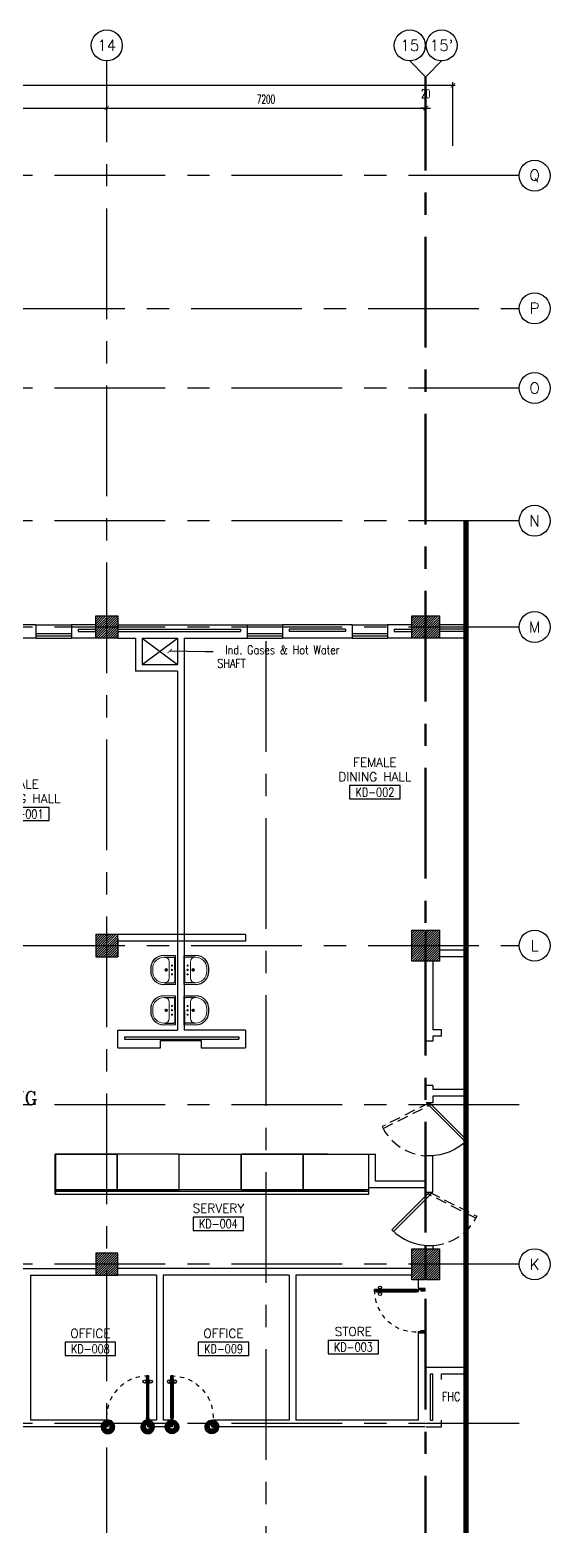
# Model space of a CAD drawing. Extents: x -10 to 91, y -4 to 87.
# Drawn here: x 79.05 to 90.81, y 52.99 to 86.8 of the extents above; entities that cross this region are included whole.
import ezdxf
from ezdxf.enums import TextEntityAlignment as Align

# ---------------------------------------------------------------- set-up
doc = ezdxf.new("R2010")
doc.units = 0
doc.header["$MEASUREMENT"] = 0
doc.header["$PDMODE"] = 3
doc.header["$PDSIZE"] = 0.1
for name, pattern in [('CENTER2', [1.125, 0.75, -0.125, 0.125, -0.125]), ('CENTERX2', [4, 2.5, -0.5, 0.5, -0.5]), ('DASHED', [0.75, 0.5, -0.25]), ('HIDDEN', [0.375, 0.25, -0.125])]:
    doc.linetypes.add(name, pattern=pattern)
doc.layers.get('0').update_dxf_attribs({"linetype": 'CONTINUOUS'})
doc.layers.get('DEFPOINTS').update_dxf_attribs({"linetype": 'CONTINUOUS'})
for name, color, linetype in [('A-JEERI', 11, 'CONTINUOUS'), ('AX', 11, 'CONTINUOUS'), ('AX-CR', 11, 'CONTINUOUS'), ('AX-DIM', 11, 'CONTINUOUS'), ('AX-TXT', 4, 'CONTINUOUS'), ('AXES', 11, 'CENTERX2'), ('COL', 11, 'CONTINUOUS'), ('DOOR', 11, 'CONTINUOUS'), ('ELEV', 11, 'CONTINUOUS'), ('FHC', 11, 'CONTINUOUS'), ('FIX', 11, 'CONTINUOUS'), ('HAT', 11, 'CONTINUOUS'), ('INSUL', 11, 'CONTINUOUS'), ('RM-BOX', 11, 'CONTINUOUS'), ('RM-NAME', 11, 'CONTINUOUS'), ('RM-NO', 11, 'CONTINUOUS'), ('SHAFT', 11, 'CONTINUOUS'), ('SLOPE', 11, 'CONTINUOUS'), ('WALL', 11, 'CONTINUOUS'), ('WIN', 11, 'CONTINUOUS')]:
    doc.layers.add(name, color=color, linetype=linetype)
doc.styles.add('ROMANC', font='romanc', dxfattribs={"height": 0.1})
doc.styles.add('ROMANS', font='ROMANS.shx', dxfattribs={"width": 0.6})
doc.dimstyles.new('STANDARD in', dxfattribs={"dimtxt": 0.2, "dimasz": 0.1, "dimexe": 0.07, "dimexo": 0.05, "dimgap": 0.1, "dimtad": 1, "dimdec": 0, "dimlfac": 1000, "dimzin": 0, "dimdsep": 46, "dimtxsty": 'ROMANS', "dimblk": 'ARCHTICK', "dimcen": 0.05, "dimdle": 0.05, "dimclrd": 7, "dimclre": 7, "dimclrt": 2, "dimadec": 0, "dimazin": 0, "dimtfac": 1, "dimtdec": 0, "dimtmove": 2, "dimatfit": 3, "dimldrblk": 'ARCHTICK', "dimfxl": 0, "dimtolj": 1, "dimtzin": 0, "dimarcsym": 0})

# ---------------------------------------------------------------- blocks, each defined once
blk = doc.blocks.new('RM1')
at = {"layer": 'RM-BOX'}
blk.add_lwpolyline([(570, -200), (-570, -200), (-570, -500), (570, -500)], close=True, dxfattribs=at)
at = {"layer": 'RM-NAME', "style": 'ROMANS'}
for tag, p in [('ROOMNAME1', (0, 324)), ('ROOMNAME2', (0, 0))]:
    blk.add_attdef(tag, text='', height=200, dxfattribs=at).set_placement(p, align=Align.MIDDLE)
at = {"layer": 'RM-NO', "style": 'ROMANS', "width": 0.8}
blk.add_attdef('ROOMNO', text='', height=200, dxfattribs=at).set_placement((0, -350), align=Align.MIDDLE)
blk = doc.blocks.new('*X60')
at = {"color": 0}
for p, q in [((203889, 55131), (204359, 55601)), ((203889, 55184), (204306, 55601)), ((203889, 55237), (204253, 55601)), ((203889, 55290), (204199, 55601)), ((203889, 55343), (204146, 55601)), ((203889, 55396), (204093, 55601)), ((203889, 55449), (204040, 55601)), ((203889, 55502), (203987, 55601)), ((203889, 55555), (203934, 55601)), ((203912, 55101), (204389, 55578)), ((203965, 55101), (204389, 55525)), ((204018, 55101), (204389, 55472)), ((204071, 55101), (204389, 55419)), ((204124, 55101), (204389, 55366)), ((204177, 55101), (204389, 55313)), ((204230, 55101), (204389, 55260)), ((204283, 55101), (204389, 55207)), ((204336, 55101), (204389, 55154))]:
    blk.add_line(p, q, dxfattribs=at)
blk = doc.blocks.new('*X61')
at = {"color": 0}
for p, q in [((203889, 62343), (204346, 62801)), ((203889, 62396), (204293, 62801)), ((203889, 62450), (204240, 62801)), ((203889, 62503), (204187, 62801)), ((203889, 62556), (204134, 62801)), ((203889, 62609), (204081, 62801)), ((203889, 62662), (204028, 62801)), ((203889, 62715), (203975, 62801)), ((203889, 62768), (203922, 62801)), ((203899, 62301), (204389, 62790)), ((203952, 62301), (204389, 62737)), ((204005, 62301), (204389, 62684)), ((204058, 62301), (204389, 62631)), ((204111, 62301), (204389, 62578)), ((204164, 62301), (204389, 62525)), ((204217, 62301), (204389, 62472)), ((204270, 62301), (204389, 62419)), ((204323, 62301), (204389, 62366)), ((204376, 62301), (204389, 62313))]:
    blk.add_line(p, q, dxfattribs=at)
blk = doc.blocks.new('_ARCHTICK')
at = {"color": 0, "linetype": 'ByBlock', "const_width": 0.15}
blk.add_lwpolyline([(-0.5, -0.5), (0.5, 0.5)], dxfattribs=at)
blk = doc.blocks.new('*D165')
at = {"layer": 'AX-DIM', "color": 7, "linetype": 'ByBlock', "lineweight": -2}
for p, q in [((73.534, 85.034), (80.834, 85.034)), ((73.584, 84.684), (73.584, 85.104)), ((80.784, 84.684), (80.784, 85.104))]:
    blk.add_line(p, q, dxfattribs=at)
at = {"layer": 'DEFPOINTS', "color": 0, "linetype": 'ByBlock'}
for p in [(80.784, 85.034), (73.584, 84.634), (80.784, 84.634)]:
    blk.add_point(p, dxfattribs=at)
at = {"layer": 'AX-DIM', "color": 7, "linetype": 'ByBlock', "lineweight": -2, "xscale": 0.1, "yscale": 0.1, "zscale": 0.1, "rotation": 180}
blk.add_blockref('_ARCHTICK', (73.584, 85.034), dxfattribs=at)
at = {"layer": 'AX-DIM', "color": 7, "linetype": 'ByBlock', "lineweight": -2, "xscale": 0.1, "yscale": 0.1, "zscale": 0.1}
blk.add_blockref('_ARCHTICK', (80.784, 85.034), dxfattribs=at)
at = {"layer": 'AX-DIM', "color": 2, "linetype": 'ByBlock', "insert": (77.184, 85.234), "char_height": 0.2, "attachment_point": 5, "style": 'ROMANS'}
blk.add_mtext('\\A1;7200', dxfattribs=at)
blk = doc.blocks.new('*X62')
at = {"color": 0}
for p, q in [((203887, 69501), (204387, 70001)), ((203889, 69556), (204334, 70001)), ((203889, 69609), (204281, 70001)), ((203889, 69662), (204228, 70001)), ((203889, 69715), (204175, 70001)), ((203889, 69768), (204121, 70001)), ((203889, 69821), (204068, 70001)), ((203889, 69874), (204015, 70001)), ((203889, 69927), (203962, 70001)), ((203889, 69980), (203909, 70001)), ((203940, 69501), (204389, 69950)), ((203993, 69501), (204389, 69897)), ((204046, 69501), (204389, 69844)), ((204099, 69501), (204389, 69791)), ((204152, 69501), (204389, 69738)), ((204205, 69501), (204389, 69685)), ((204258, 69501), (204389, 69632)), ((204311, 69501), (204389, 69579)), ((204364, 69501), (204389, 69526))]:
    blk.add_line(p, q, dxfattribs=at)
blk = doc.blocks.new('AXU')
at = {"layer": 'AX-CR'}
blk.add_circle((0, 350), 350, dxfattribs=at)
at = {"layer": 'AX-TXT', "style": 'ROMANS'}
blk.add_attdef('AX', text='', height=250, dxfattribs=at).set_placement((0, 350), align=Align.MIDDLE)
blk = doc.blocks.new('*D164')
at = {"layer": 'AX-DIM', "color": 7, "linetype": 'ByBlock', "lineweight": -2}
for p, q in [((80.734, 85.034), (88.034, 85.034)), ((80.784, 84.684), (80.784, 85.104)), ((87.984, 84.684), (87.984, 85.104))]:
    blk.add_line(p, q, dxfattribs=at)
at = {"layer": 'DEFPOINTS', "color": 0, "linetype": 'ByBlock'}
for p in [(87.984, 85.034), (80.784, 84.634), (87.984, 84.634)]:
    blk.add_point(p, dxfattribs=at)
at = {"layer": 'AX-DIM', "color": 7, "linetype": 'ByBlock', "lineweight": -2, "xscale": 0.1, "yscale": 0.1, "zscale": 0.1, "rotation": 180}
blk.add_blockref('_ARCHTICK', (80.784, 85.034), dxfattribs=at)
at = {"layer": 'AX-DIM', "color": 7, "linetype": 'ByBlock', "lineweight": -2, "xscale": 0.1, "yscale": 0.1, "zscale": 0.1}
blk.add_blockref('_ARCHTICK', (87.984, 85.034), dxfattribs=at)
at = {"layer": 'AX-DIM', "color": 2, "linetype": 'ByBlock', "insert": (84.384, 85.234), "char_height": 0.2, "attachment_point": 5, "style": 'ROMANS'}
blk.add_mtext('\\A1;7200', dxfattribs=at)
blk = doc.blocks.new('*D163')
at = {"layer": 'AX-DIM', "color": 7, "linetype": 'ByBlock', "lineweight": -2}
for p, q in [((87.984, 85.034), (87.884, 85.034)), ((87.984, 84.684), (87.984, 85.104)), ((87.984, 85.034), (88.004, 85.034)), ((88.004, 84.684), (88.004, 85.104)), ((88.004, 85.034), (88.104, 85.034))]:
    blk.add_line(p, q, dxfattribs=at)
at = {"layer": 'DEFPOINTS', "color": 0, "linetype": 'ByBlock'}
for p in [(88.004, 85.034), (87.984, 84.634), (88.004, 84.634)]:
    blk.add_point(p, dxfattribs=at)
at = {"layer": 'AX-DIM', "color": 7, "linetype": 'ByBlock', "lineweight": -2, "xscale": 0.1, "yscale": 0.1, "zscale": 0.1}
blk.add_blockref('_ARCHTICK', (87.984, 85.034), dxfattribs=at)
at = {"layer": 'AX-DIM', "color": 7, "linetype": 'ByBlock', "lineweight": -2, "xscale": 0.1, "yscale": 0.1, "zscale": 0.1, "rotation": 180}
blk.add_blockref('_ARCHTICK', (88.004, 85.034), dxfattribs=at)
at = {"layer": 'AX-DIM', "color": 2, "linetype": 'ByBlock', "insert": (87.994, 85.354), "char_height": 0.2, "attachment_point": 5, "style": 'ROMANS'}
blk.add_mtext('\\A1;20', dxfattribs=at)
blk = doc.blocks.new('*D134')
at = {"layer": 'AX-DIM', "color": 7, "lineweight": -2}
for p, q in [((13.244, 85.548), (88.66, 85.548)), ((13.294, 73.42), (13.294, 85.618)), ((88.61, 84.178), (88.61, 85.618))]:
    blk.add_line(p, q, dxfattribs=at)
at = {"layer": 'DEFPOINTS', "color": 0}
for p in [(88.61, 85.548), (88.61, 84.128), (13.294, 73.37)]:
    blk.add_point(p, dxfattribs=at)
at = {"layer": 'AX-DIM', "color": 7, "lineweight": -2, "xscale": 0.1, "yscale": 0.1, "zscale": 0.1, "rotation": 180}
blk.add_blockref('_ARCHTICK', (13.294, 85.548), dxfattribs=at)
at = {"layer": 'AX-DIM', "color": 7, "lineweight": -2, "xscale": 0.1, "yscale": 0.1, "zscale": 0.1}
blk.add_blockref('_ARCHTICK', (88.61, 85.548), dxfattribs=at)
at = {"layer": 'AX-DIM', "color": 2, "insert": (50.952, 85.748), "char_height": 0.2, "attachment_point": 5, "style": 'ROMANS'}
blk.add_mtext('\\A1;75316', dxfattribs=at)
blk = doc.blocks.new('LAV-003')
at = {"layer": 'FIX', "linetype": 'ByBlock'}
blk.add_line((-328, -25), (328, -25), dxfattribs=at)
at = {"layer": 'FIX', "linetype": 'Continuous', "lineweight": 20}
for p, q in [((-328, -285), (-328, -25)), ((-288, -285), (-288, -265)), ((0, -165), (-187, -165)), ((0, -165), (187, -165)), ((287, -285), (287, -265)), ((328, -285), (328, -25)), ((0, -535), (-38, -535)), ((0, -575), (-38, -575)), ((0, -535), (38, -535)), ((0, -575), (38, -575))]:
    blk.add_line(p, q, dxfattribs=at)
at = {"layer": 'FIX', "linetype": 'ByBlock', "ltscale": 0.3}
for p, q in [((-288, -265), (-288, -60)), ((0, -35), (-262, -35)), ((0, -35), (262, -35)), ((287, -265), (287, -60))]:
    blk.add_line(p, q, dxfattribs=at)
at = {"layer": 'FIX', "linetype": 'DASHED', "lineweight": 20, "ltscale": 0.04}
for p, q in [((-36, -230), (37, -230)), ((0, -194), (0, -266))]:
    blk.add_line(p, q, dxfattribs=at)
at = {"layer": 'FIX', "lineweight": 20}
for p, q in [((-16, -101), (15, -101)), ((0, -85), (0, -116))]:
    blk.add_line(p, q, dxfattribs=at)
at = {"layer": 'FIX', "linetype": 'Continuous', "lineweight": 20}
blk.add_lwpolyline([(295, -25), (0, -25), (-328, -25), (-334, -285, 0.414214), (-38, -582), (0, -582), (38, -582, 0.414214), (334, -285), (328, -25), (0, -25)], format="xyb", dxfattribs=at)
at = {"layer": 'FIX', "linetype": 'HIDDEN', "lineweight": 20, "ltscale": 0.05}
for centre in [(-100, -101), (100, -101)]:
    blk.add_circle(centre, 12.4, dxfattribs=at)
at = {"layer": 'FIX', "lineweight": 20}
for centre, radius in [((0, -230), 29.5), ((0, -230), 22.5), ((0, -101), 15.5)]:
    blk.add_circle(centre, radius, dxfattribs=at)
at = {"layer": 'FIX', "linetype": 'Continuous', "lineweight": 20}
for centre, radius, start, end in [((-38, -285), 290, 180, 270), ((-38, -285), 250, 180, 270), ((-187, -265), 100, 90, 180), ((38, -285), 290, 270, 0), ((38, -285), 250, 270, 0), ((187, -265), 100, 0, 90)]:
    blk.add_arc(centre, radius, start, end, dxfattribs=at)
at = {"layer": 'FIX', "linetype": 'ByBlock', "ltscale": 0.3}
for centre, start, end in [((-262, -60), 90, 180), ((262, -60), 0, 90)]:
    blk.add_arc(centre, 25, start, end, dxfattribs=at)
blk = doc.blocks.new('A$C24ED45A6')
at = {"layer": 'DOOR', "color": 0, "linetype": 'ByBlock'}
for p, q in [((909, 1055), (909, 990)), ((918, 1055), (909, 1055)), ((918, 978), (918, 1068)), ((925, 1068), (918, 1068)), ((918, 1055), (918, 990)), ((925, 1100), (925, 1150)), ((925, 1150), (975, 1150)), ((975, 1150), (925, 1150)), ((942, 1100), (925, 1100)), ((942, 1100), (942, 1120)), ((958, 1120), (942, 1120)), ((958, 1100), (958, 1120)), ((975, 1100), (958, 1100)), ((975, 1100), (975, 1150)), ((975, 1068), (982, 1068)), ((982, 978), (982, 1068)), ((982, 1055), (982, 990)), ((982, 1055), (991, 1055)), ((991, 1055), (991, 990)), ((918, 990), (909, 990)), ((925, 978), (918, 978)), ((975, 978), (982, 978)), ((982, 990), (991, 990)), ((0, 0), (0, 150)), ((0, 150), (25, 150)), ((50, 0), (0, 0)), ((25, 150), (25, 100)), ((25, 100), (50, 100)), ((50, 100), (50, 0)), ((925, 150), (925, 200)), ((925, 200), (942, 200)), ((925, 150), (975, 150)), ((942, 200), (942, 180)), ((942, 180), (958, 180)), ((975, 100), (950, 100)), ((950, 100), (950, 0)), ((958, 180), (958, 200)), ((958, 200), (975, 200)), ((975, 200), (975, 150)), ((1000, 150), (975, 150)), ((975, 150), (975, 100)), ((1000, 150), (1000, 0)), ((950, 0), (1000, 0))]:
    blk.add_line(p, q, dxfattribs=at)
at = {"layer": 'DOOR', "linetype": 'ByBlock'}
for p, q in [((925, 1100), (925, 200)), ((942, 200), (942, 1100)), ((958, 200), (958, 1100)), ((975, 200), (975, 1100))]:
    blk.add_line(p, q, dxfattribs=at)
at = {"layer": 'DOOR', "color": 9, "linetype": 'ByBlock'}
for p, q in [((50, 0), (0, 114)), ((50, 0), (0, 40)), ((50, 0), (37, 100)), ((950, 0), (1000, 114)), ((950, 0), (963, 100)), ((950, 0), (1000, 40))]:
    blk.add_line(p, q, dxfattribs=at)
at = {"layer": 'DOOR', "color": 0, "linetype": 'ByBlock'}
for centre in [(876, 1023), (1024, 1023)]:
    blk.add_circle(centre, 32.4, dxfattribs=at)
at = {"layer": 'DOOR', "linetype": 'HIDDEN', "ltscale": 0.5}
blk.add_arc((950, 222), 928, 88.456, 184.4816, dxfattribs=at)
at = {"layer": 'DOOR', "color": 9, "linetype": 'ByBlock'}
for centre, radius, start, end in [((50, 0), 154, 103.7142, 108.8947), ((50, 0), 134, 100.72, 111.8402), ((50, 0), 114, 102.6226, 115.9162), ((50, 0), 94.4, 90, 121.9818), ((50, 0), 74.4, 90, 132.2236), ((50, 0), 54.4, 90, 156.7926), ((50, 0), 34.4, 90, 180), ((50, 0), 14.4, 90, 180), ((950, 0), 94.4, 58.0182, 90), ((950, 0), 74.4, 47.7764, 90), ((950, 0), 54.4, 23.2074, 90), ((950, 0), 34.4, 0, 90), ((950, 0), 14.4, 0, 90), ((950, 0), 134, 68.1598, 79.28), ((950, 0), 114, 64.0838, 77.3774), ((950, 0), 154, 71.1053, 76.2858)]:
    blk.add_arc(centre, radius, start, end, dxfattribs=at)
at = {"layer": 'WALL'}
blk.add_line((1000, 0), (1000, 150), dxfattribs=at)
blk = doc.blocks.new('AXL')
at = {"layer": 'AX-CR'}
blk.add_circle((-350, 0), 350, dxfattribs=at)
at = {"layer": 'AX-TXT', "style": 'ROMANS'}
blk.add_attdef('AX', text='', height=250, dxfattribs=at).set_placement((-350, 0), align=Align.MIDDLE)

msp = doc.modelspace()

# ---------------------------------------------------------------- hatches: boundary and pattern name
at = {"layer": 'HAT', "linetype": 'ByBlock', "ltscale": 0.3}
h = msp.add_hatch(dxfattribs=at)
h.set_pattern_fill('ANSI31', color=256, scale=300, style=0)
h.set_pattern_definition([(44.999998, (-170.812277, -9.305586), (-0.0265165056, 0.026516504), [])])
h.paths.add_polyline_path([(87.9839, 73.5554), (87.6839, 73.5554), (87.6839, 73.3054), (87.9839, 73.3054)])
h.paths.add_polyline_path([(87.9839, 73.3054), (87.6839, 73.3054), (87.6839, 73.0554), (87.9839, 73.0554)])
h = msp.add_hatch(dxfattribs=at)
h.set_pattern_fill('ANSI31', color=256, scale=300, style=0)
h.set_pattern_definition([(44.999998, (-170.492277, -9.305586), (-0.0265165056, 0.026516504), [])])
h.paths.add_polyline_path([(88.3039, 73.5554), (88.0039, 73.5554), (88.0039, 73.3054), (88.3039, 73.3054)])
h.paths.add_polyline_path([(88.3039, 73.3054), (88.0039, 73.3054), (88.0039, 73.0554), (88.3039, 73.0554)])
at = {"layer": 'HAT'}
h = msp.add_hatch(dxfattribs=at)
h.set_pattern_fill('ANSI31', color=256, scale=0.3, style=0)
h.set_pattern_definition([(45, (-295.761315, 3.57442), (-0.0265165043, 0.0265165043), [])])
h.paths.add_polyline_path([(87.9839, 66.1054), (87.9839, 66.4554), (87.6839, 66.4554), (87.6839, 66.1054)])
h.paths.add_polyline_path([(87.6839, 65.7554), (87.9839, 65.7554), (87.9839, 66.1054), (87.6839, 66.1054)])
h = msp.add_hatch(dxfattribs=at)
h.set_pattern_fill('ANSI31', color=256, scale=0.3, style=0)
h.set_pattern_definition([(45, (-295.441315, 3.57442), (-0.0265165043, 0.0265165043), [])])
h.paths.add_polyline_path([(88.3039, 66.1054), (88.3039, 66.4554), (88.0039, 66.4554), (88.0039, 66.1054)])
h.paths.add_polyline_path([(88.0039, 65.7554), (88.3039, 65.7554), (88.3039, 66.1054), (88.0039, 66.1054)])
h = msp.add_hatch(dxfattribs=at)
h.set_pattern_fill('ANSI31', color=256, scale=0.3, style=0)
h.set_pattern_definition([(45, (-295.761315, -3.62558), (-0.0265165043, 0.0265165043), [])])
h.paths.add_polyline_path([(87.9839, 58.9054), (87.9839, 59.2554), (87.6839, 59.2554), (87.6839, 58.9054)])
h.paths.add_polyline_path([(87.6839, 58.5554), (87.9839, 58.5554), (87.9839, 58.9054), (87.6839, 58.9054)])
h = msp.add_hatch(dxfattribs=at)
h.set_pattern_fill('ANSI31', color=256, scale=0.3, style=0)
h.set_pattern_definition([(45, (-295.441315, -3.62558), (-0.0265165043, 0.0265165043), [])])
h.paths.add_polyline_path([(88.3039, 58.9054), (88.3039, 59.2554), (88.0039, 59.2554), (88.0039, 58.9054)])
h.paths.add_polyline_path([(88.0039, 58.5554), (88.3039, 58.5554), (88.3039, 58.9054), (88.0039, 58.9054)])

# ---------------------------------------------------------------- linework, layer by layer
at = {"layer": 'AXES'}
for p, q in [((80.7839, -3.736), (80.7839, 86.0986)), ((87.9839, 85.7486), (87.6339, 86.0986)), ((88.0039, 85.7486), (88.3539, 86.0986)), ((87.9839, 7.6211), (87.9839, 85.7486)), ((88.0039, 7.6211), (88.0039, 85.7486)), ((90.1058, 83.5054), (71.7839, 83.5054)), ((2.6925, 80.5054), (90.1058, 80.5054)), ((90.1058, 78.7054), (71.7839, 78.7054)), ((90.1058, 75.7054), (71.7839, 75.7054)), ((90.1058, 73.3054), (71.7839, 73.3054)), ((84.3839, 14.4854), (84.3839, 73.3054)), ((2.6925, 66.1054), (90.1058, 66.1054)), ((90.1058, 62.5054), (71.7839, 62.5054)), ((90.1058, 58.9054), (71.7839, 58.9054)), ((90.1058, 55.3054), (71.7839, 55.3054))]:
    msp.add_line(p, q, dxfattribs=at)
at = {"layer": 'COL'}
for p, q in [((87.6839, 73.5554), (87.9839, 73.5554)), ((87.6839, 73.0554), (87.6839, 73.5554)), ((87.9839, 73.5554), (87.9839, 73.0554)), ((88.0039, 73.5554), (88.3039, 73.5554)), ((88.0039, 73.0554), (88.0039, 73.5554)), ((88.3039, 73.5554), (88.3039, 73.0554)), ((87.9839, 73.0554), (87.6839, 73.0554)), ((88.3039, 73.0554), (88.0039, 73.0554))]:
    msp.add_line(p, q, dxfattribs=at)
for points in [[(80.5339, 73.0554), (80.5339, 73.5554), (81.0339, 73.5554), (81.0339, 73.0554)], [(80.5339, 66.3554), (80.5339, 65.8554), (81.0339, 65.8554), (81.0339, 66.3554)], [(87.9839, 66.4554), (87.9839, 65.7554), (87.6839, 65.7554), (87.6839, 66.4554)], [(88.3039, 66.4554), (88.3039, 65.7554), (88.0039, 65.7554), (88.0039, 66.4554)], [(87.9839, 59.2554), (87.9839, 58.5554), (87.6839, 58.5554), (87.6839, 59.2554)], [(88.3039, 59.2554), (88.3039, 58.5554), (88.0039, 58.5554), (88.0039, 59.2554)], [(80.5339, 59.1554), (80.5339, 58.6554), (81.0339, 58.6554), (81.0339, 59.1554)]]:
    msp.add_lwpolyline(points, close=True, dxfattribs=at)
at = {"layer": 'DOOR', "color": 11, "linetype": 'HIDDEN'}
for points in [[(87.0078, 62.0144), (87.0303, 61.9698), (88.1015, 62.5108), (88.0789, 62.5554), (87.0078, 62.0144, 0.2646419), (88.0039, 61.3554, 0.4142117)], [(89.15, 59.9894), (89.1275, 59.9448), (88.0564, 60.4858), (88.0789, 60.5304), (89.15, 59.9894, -0.2646419), (88.1539, 59.3304, -0.4142117)]]:
    msp.add_lwpolyline(points, format="xyb", dxfattribs=at)
at = {"layer": 'DOOR'}
for points in [[(88.9274, 61.7069), (88.8921, 61.6715), (88.0436, 62.5201), (88.0789, 62.5554), (88.9274, 61.7069, -0.1989107), (88.0789, 61.3554, -0.4142117)], [(87.2304, 59.6819), (87.2657, 59.6465), (88.1143, 60.4951), (88.0789, 60.5304), (87.2304, 59.6819, 0.1989107), (88.0789, 59.3304, 0.4142117)]]:
    msp.add_lwpolyline(points, format="xyb", dxfattribs=at)
at = {"layer": 'ELEV', "linetype": 'CENTER2', "const_width": 0.12}
msp.add_lwpolyline([(88.9038, 8.6969), (88.9038, 75.7054)], dxfattribs=at)
at = {"layer": 'INSUL'}
for p, q in [((80.1339, 73.2554), (80.5339, 73.2554)), ((80.1339, 73.2554), (80.1339, 73.2054)), ((80.1339, 73.2054), (80.5339, 73.2054)), ((81.0339, 73.2554), (83.8089, 73.2554)), ((81.0339, 73.2054), (83.8089, 73.2054)), ((83.8089, 73.2554), (83.8089, 73.2054)), ((86.1839, 73.2554), (84.9089, 73.2554)), ((84.9089, 73.2554), (84.9089, 73.2054)), ((86.1839, 73.2054), (84.9089, 73.2054)), ((86.1839, 73.2554), (86.1839, 73.2054)), ((87.2839, 73.2554), (87.6839, 73.2554)), ((87.2839, 73.2554), (87.2839, 73.2054)), ((87.2839, 73.2054), (87.6839, 73.2054)), ((88.9038, 73.2554), (88.3039, 73.2554)), ((88.9038, 73.2054), (88.3039, 73.2054))]:
    msp.add_line(p, q, dxfattribs=at)
at = {"layer": 'SHAFT', "linetype": 'ByBlock'}
for p, q in [((81.5839, 73.0554), (82.3839, 72.4554)), ((81.5839, 72.4554), (82.3839, 73.0554))]:
    msp.add_line(p, q, dxfattribs=at)
at = {"layer": 'SLOPE', "linetype": 'ByBlock'}
for p, q in [((79.6181, 61.3931), (81.0181, 61.3931)), ((81.0181, 61.3931), (79.6181, 61.3931)), ((81.0181, 61.3931), (79.6181, 61.3931)), ((79.6181, 61.3931), (81.0181, 61.3931)), ((79.6181, 61.3931), (79.6181, 60.5831)), ((79.6181, 60.4831), (79.6181, 61.3931)), ((79.6222, 60.5831), (79.6222, 61.3931)), ((79.6222, 61.3931), (79.6222, 60.4831)), ((81.0181, 60.5831), (81.0181, 61.3931)), ((81.0181, 60.5831), (81.0181, 61.3931)), ((81.0181, 60.5831), (81.0181, 61.3931)), ((81.0181, 60.5831), (81.0181, 61.3931)), ((81.0181, 60.5831), (81.0181, 61.3931)), ((81.0181, 60.5831), (81.0181, 61.3931)), ((81.0222, 61.3931), (81.0222, 60.5831)), ((82.4222, 61.3931), (81.0222, 61.3931)), ((82.4222, 61.3931), (81.0222, 61.3931)), ((81.0222, 61.3931), (81.0222, 60.5831)), ((82.4222, 61.3931), (86.7089, 61.3931)), ((82.4222, 60.5831), (82.4222, 61.3931)), ((82.4222, 60.5832), (82.4222, 61.3931)), ((82.4222, 61.3931), (83.8222, 61.3931)), ((82.4222, 60.5832), (82.4222, 61.3931)), ((82.4222, 60.5831), (82.4222, 61.3931)), ((85.2222, 61.3932), (83.8222, 61.3932)), ((83.8222, 61.3932), (83.8222, 60.5832)), ((83.8222, 60.5831), (83.8222, 61.3931)), ((83.8222, 60.5832), (83.8222, 61.3931)), ((83.8222, 61.3931), (83.8222, 60.5832)), ((85.2222, 60.5832), (85.2222, 61.3932)), ((85.2222, 61.3932), (85.2222, 60.5832)), ((85.2222, 61.3932), (85.2222, 60.5832)), ((85.7722, 61.3932), (85.2222, 61.3932)), ((85.7722, 61.3932), (85.2222, 61.3932)), ((85.2222, 60.5831), (85.2222, 61.3931)), ((85.2222, 60.5832), (85.2222, 61.3931)), ((86.7089, 60.4832), (86.7089, 61.3931)), ((79.6181, 60.5831), (81.0181, 60.5831)), ((79.6181, 60.5831), (81.0181, 60.5831)), ((79.6181, 60.5831), (81.0181, 60.5831)), ((79.6181, 60.5831), (81.0181, 60.5831)), ((81.0222, 60.5831), (79.6181, 60.5831)), ((81.0182, 60.5481), (79.6181, 60.5481)), ((81.0222, 60.5831), (79.6222, 60.5831)), ((81.0182, 60.5481), (79.6532, 60.5481)), ((82.4222, 60.5831), (81.0222, 60.5831)), ((81.0222, 60.5831), (82.4222, 60.5831)), ((81.0222, 60.5831), (82.4222, 60.5831)), ((82.4222, 60.5831), (81.0222, 60.5831)), ((82.4222, 60.5481), (81.0222, 60.5481)), ((82.4222, 60.5481), (81.0222, 60.5481)), ((83.8222, 60.5832), (82.4222, 60.5832)), ((83.8222, 60.5832), (82.4222, 60.5832)), ((83.8222, 60.5832), (82.4222, 60.5832)), ((83.8222, 60.5832), (82.4222, 60.5832)), ((86.7089, 60.5832), (82.4222, 60.5832)), ((83.8222, 60.5832), (82.4222, 60.5832)), ((83.8222, 60.5832), (82.4222, 60.5832)), ((83.8222, 60.5832), (82.4222, 60.5832)), ((83.8222, 60.5832), (82.4222, 60.5832)), ((83.8222, 60.5832), (82.4222, 60.5832)), ((86.7089, 60.5482), (82.4222, 60.5482)), ((83.8222, 60.5482), (82.4222, 60.5482)), ((83.8222, 60.5832), (85.2222, 60.5832)), ((85.2222, 60.5832), (83.8222, 60.5832)), ((85.2222, 60.5482), (83.8222, 60.5482)), ((86.6222, 60.5832), (85.2222, 60.5832)), ((85.2222, 60.5832), (86.6222, 60.5832)), ((85.2222, 60.5832), (86.6222, 60.5832)), ((86.6222, 60.5482), (85.2222, 60.5482)), ((81.0182, 60.4831), (79.6181, 60.4831)), ((82.4222, 60.4831), (81.0222, 60.4831)), ((83.8222, 60.4832), (82.4222, 60.4832)), ((85.2222, 60.4832), (83.8222, 60.4832)), ((86.7089, 60.4832), (85.2222, 60.4832))]:
    msp.add_line(p, q, dxfattribs=at)
at = {"layer": 'WALL'}
for p, q in [((79.1839, 73.3554), (77.5839, 73.3554)), ((79.1839, 73.0554), (77.5839, 73.0554)), ((79.1839, 73.3554), (79.1839, 73.0554)), ((79.9839, 73.3554), (79.9839, 73.0554)), ((80.5339, 73.3554), (79.9839, 73.3554)), ((80.5339, 73.0554), (79.9839, 73.0554)), ((81.0339, 73.3554), (83.9589, 73.3554)), ((81.0339, 73.0554), (81.4339, 73.0554)), ((81.4339, 73.0554), (81.4339, 72.3054)), ((81.5839, 73.0554), (82.3839, 73.0554)), ((81.5839, 73.0554), (81.5839, 72.4554)), ((82.3839, 73.0554), (82.3839, 72.4554)), ((82.3839, 73.0554), (82.3839, 72.4554)), ((82.5339, 73.0554), (82.5339, 64.1931)), ((82.5339, 73.0554), (83.9589, 73.0554)), ((83.9589, 73.3554), (83.9589, 73.0554)), ((86.3339, 73.3554), (84.7589, 73.3554)), ((84.7589, 73.3554), (84.7589, 73.0554)), ((86.3339, 73.0554), (84.7589, 73.0554)), ((86.3339, 73.3554), (86.3339, 73.0554)), ((87.1339, 73.3554), (87.1339, 73.0554)), ((87.6839, 73.3554), (87.1339, 73.3554)), ((87.6839, 73.0554), (87.1339, 73.0554)), ((88.9038, 73.3554), (88.3039, 73.3554)), ((88.9038, 73.0554), (88.3039, 73.0554)), ((81.5839, 72.4554), (82.3839, 72.4554)), ((82.3839, 72.3054), (81.4339, 72.3054)), ((82.3839, 72.3054), (82.3839, 64.1931)), ((83.9221, 66.3554), (81.0339, 66.3554)), ((83.9221, 66.3554), (83.9221, 66.2054)), ((81.0339, 66.2554), (81.0339, 65.8554)), ((83.9221, 66.2054), (81.0339, 66.2054)), ((88.9038, 66.0054), (88.3039, 66.0054)), ((88.1539, 65.7554), (88.1539, 64.2054)), ((88.9038, 65.8554), (88.3039, 65.8554)), ((81.0339, 64.1931), (82.3839, 64.1931)), ((81.0339, 63.7931), (81.0339, 64.1931)), ((81.1839, 64.0431), (83.7721, 64.0431)), ((81.1839, 64.0431), (81.1839, 63.9931)), ((81.1839, 63.9931), (83.7721, 63.9931)), ((81.9989, 63.7931), (81.9989, 63.9601)), ((81.9989, 63.9601), (82.9189, 63.9601)), ((83.9221, 64.1931), (82.5339, 64.1931)), ((82.9189, 63.9601), (82.9189, 63.7928)), ((83.7721, 64.0431), (83.7721, 63.9931)), ((83.9221, 64.1931), (83.9221, 63.7931)), ((88.1539, 63.9428), (88.0039, 63.9428)), ((88.3539, 64.2054), (88.1539, 64.2054)), ((88.1539, 64.0554), (88.1539, 63.9428)), ((88.3539, 64.0554), (88.1539, 64.0554)), ((88.3539, 64.0554), (88.3539, 64.2054)), ((81.0339, 63.7931), (81.9989, 63.7931)), ((82.9189, 63.7931), (83.9221, 63.7931)), ((88.1539, 62.9428), (88.0039, 62.9428)), ((88.1539, 62.9428), (88.1539, 62.8554)), ((88.1539, 62.5554), (88.0039, 62.5554)), ((88.9038, 62.8554), (88.1539, 62.8554)), ((88.9038, 62.7054), (88.1539, 62.7054)), ((88.1539, 62.7054), (88.1539, 62.5554)), ((86.7089, 60.6304), (86.7089, 61.3931)), ((86.7089, 61.3931), (86.8589, 61.3931)), ((86.8589, 60.7804), (86.8589, 61.3931)), ((88.0039, 60.5304), (88.0039, 61.3554)), ((88.1539, 61.3554), (88.0039, 61.3554)), ((88.1539, 60.5304), (88.1539, 61.3554)), ((87.9839, 60.6304), (86.7089, 60.6304)), ((87.9839, 60.7804), (86.8589, 60.7804)), ((87.9839, 60.6304), (87.9839, 60.7804)), ((87.9839, 60.5304), (87.9839, 60.6304)), ((88.0039, 60.5304), (88.1539, 60.5304)), ((87.9839, 59.1554), (87.9839, 59.3304)), ((88.0039, 59.3304), (88.1539, 59.3304)), ((88.0039, 59.2554), (88.0039, 59.3304)), ((88.1539, 59.3304), (88.1539, 59.2554)), ((76.3089, 58.8054), (80.5339, 58.8054)), ((79.0589, 58.6554), (79.0589, 55.3804)), ((79.0589, 58.6554), (80.5339, 58.6554)), ((87.6839, 58.8054), (81.0339, 58.8054)), ((81.9089, 58.6554), (81.0339, 58.6554)), ((81.9089, 58.6554), (81.9089, 55.3804)), ((84.9089, 58.6554), (82.0589, 58.6554)), ((82.0589, 58.6554), (82.0589, 55.3804)), ((84.9089, 58.6554), (84.9089, 55.3804)), ((85.0589, 58.6554), (85.0589, 55.3804)), ((87.6839, 58.6554), (85.0589, 58.6554)), ((87.8339, 58.3565), (87.8339, 58.5554)), ((87.8339, 58.3565), (87.9839, 58.3565)), ((87.8339, 55.3804), (87.8339, 57.3565)), ((87.8339, 57.3565), (87.9839, 57.3565)), ((88.0039, 56.5804), (88.9038, 56.5804)), ((88.1039, 56.4304), (88.1539, 56.4304)), ((88.1039, 55.3804), (88.1039, 56.4304)), ((88.1539, 55.3804), (88.1539, 56.4304)), ((88.3539, 56.4304), (88.9038, 56.4304)), ((88.3539, 56.3002), (88.3539, 56.4304)), ((80.7589, 55.2304), (77.6353, 55.2304)), ((80.7589, 55.3804), (79.0589, 55.3804)), ((80.7589, 55.3804), (80.7589, 55.2304)), ((81.9089, 55.3804), (81.7589, 55.3804)), ((82.2089, 55.2304), (81.7589, 55.2304)), ((82.2089, 55.3804), (82.0589, 55.3804)), ((82.2089, 55.3804), (82.2089, 55.2304)), ((83.2089, 55.3804), (83.2089, 55.2304)), ((84.9089, 55.3804), (83.2089, 55.3804)), ((87.9839, 55.2304), (83.2089, 55.2304)), ((87.8339, 55.3804), (85.0589, 55.3804)), ((88.0039, 55.2304), (88.3539, 55.2304)), ((88.1039, 55.3804), (88.1539, 55.3804)), ((88.3539, 55.2304), (88.3539, 55.3802))]:
    msp.add_line(p, q, dxfattribs=at)
at = {"layer": 'WIN'}
for p, q in [((79.1839, 73.3554), (79.9839, 73.3554)), ((79.1839, 73.1554), (79.9839, 73.1554)), ((79.1839, 73.1054), (79.9839, 73.1054)), ((79.1839, 73.0554), (79.9839, 73.0554)), ((83.9589, 73.3554), (84.7589, 73.3554)), ((83.9589, 73.1554), (84.7589, 73.1554)), ((83.9589, 73.1054), (84.7589, 73.1054)), ((83.9589, 73.0554), (84.7589, 73.0554)), ((86.3339, 73.3554), (87.1339, 73.3554)), ((86.3339, 73.1554), (87.1339, 73.1554)), ((86.3339, 73.1054), (87.1339, 73.1054)), ((86.3339, 73.0554), (87.1339, 73.0554))]:
    msp.add_line(p, q, dxfattribs=at)

# ---------------------------------------------------------------- block references
at = {"layer": 'A-JEERI', "linetype": 'ByBlock', "yscale": 0.0009999999892897904, "zscale": 0.001}
for p, xscale, rotation in [((82.3589, 65.5555), -0.0009999999892897904, 270), ((82.5089, 65.5555), 0.0009999999892897904, 90), ((82.3589, 64.6435), -0.0009999999892897904, 270), ((82.5089, 64.6435), 0.0009999999892897904, 90)]:
    msp.add_blockref('LAV-003', p, dxfattribs=dict(at, xscale=xscale, rotation=rotation))
at = {"layer": 'AX', "xscale": 0.001000000047497451, "yscale": 0.0009999999892897904, "zscale": 0.001}
for p, values in [((90.8058, 83.5054), {'AX': 'Q'}), ((90.8058, 80.5054), {'AX': 'P'}), ((90.8058, 78.7054), {'AX': 'O'}), ((90.8058, 75.7054), {'AX': 'N'}), ((90.8058, 73.3054), {'AX': 'M'}), ((90.8058, 66.1054), {'AX': 'L'}), ((90.8058, 58.9054), {'AX': 'K'})]:
    msp.add_blockref('AXL', p, dxfattribs=at).add_auto_attribs(values)
at = {"layer": 'AXES', "xscale": 0.001000000047497451, "yscale": 0.0009999999892897904, "zscale": 0.001}
for p, values in [((80.7839, 86.0986), {'AX': '14'}), ((87.6339, 86.0986), {'AX': '15'}), ((88.3539, 86.0986), {'AX': "15'"})]:
    msp.add_blockref('AXU', p, dxfattribs=at).add_auto_attribs(values)
at = {"layer": 'DOOR', "color": 0, "xscale": 0.0009999999892897904, "yscale": 0.0009999999892897904, "zscale": 0.001, "rotation": 90}
msp.add_blockref('A$C24ED45A6', (87.9839, 57.3565), dxfattribs=at)
at = {"layer": 'DOOR', "color": 0, "yscale": 0.0009999999892897904, "zscale": 0.001}
for p, xscale in [((80.7589, 55.2304), 0.001000000047497451), ((83.2089, 55.2304), -0.001000000047497451)]:
    msp.add_blockref('A$C24ED45A6', p, dxfattribs=dict(at, xscale=xscale))
at = {"layer": 'HAT', "xscale": 0.001000000047497451, "yscale": 0.0009999999892897904, "zscale": 0.001}
for name in ['*X62', '*X61', '*X60']:
    msp.add_blockref(name, (-123.3546, 3.5544), dxfattribs=at)
for p, values in [((86.8448, 69.9222), {'ROOMNO': 'KD-002', 'ROOMNAME2': 'DINING HALL', 'ROOMNAME1': 'FEMALE'}), ((78.914, 69.4294), {'ROOMNO': 'KD-001', 'ROOMNAME2': 'DINING HALL', 'ROOMNAME1': 'MALE'}), ((83.3066, 60.1703), {'ROOMNO': 'KD-004', 'ROOMNAME2': 'SERVERY'}), ((86.3573, 57.3839), {'ROOMNO': 'KD-003', 'ROOMNAME2': 'STORE'}), ((80.4137, 57.3421), {'ROOMNO': 'KD-008', 'ROOMNAME2': 'OFFICE'}), ((83.4236, 57.3421), {'ROOMNO': 'KD-009', 'ROOMNAME2': 'OFFICE'})]:
    msp.add_blockref('RM1', p, dxfattribs=at).add_auto_attribs(values)

# ---------------------------------------------------------------- texts
at = {"layer": 'FHC', "style": 'ROMANS', "width": 0.8}
msp.add_text('FHC', height=0.2, dxfattribs=at).set_placement((88.3611, 55.8139))
at = {"layer": 'RM-NAME', "style": 'ROMANC'}
msp.add_text('STAFF DINING', height=0.3, dxfattribs=at).set_placement((77.7554, 62.6601), align=Align.MIDDLE)
at = {"layer": 'SHAFT', "color": 4, "style": 'ROMANS', "width": 0.8}
for s, p in [('Ind. Gases & Hot Water', (84.7551, 72.7888)), ('SHAFT', (83.6034, 72.4824))]:
    msp.add_text(s, height=0.2, dxfattribs=at).set_placement(p, align=Align.MIDDLE)

# ---------------------------------------------------------------- dimensions: what is measured, and where the dimension line sits
at = {"layer": 'AX-DIM'}
dim = msp.add_linear_dim(base=(88.6099, 85.5484), p1=(13.2939, 73.37), p2=(88.6099, 84.1284), dimstyle='STANDARD in', dxfattribs=at)
dim.commit()
dim.dimension.update_dxf_attribs({"geometry": '*D134', "text_midpoint": (50.9519, 85.7484)})
at = {"layer": 'AX-DIM', "color": 1, "linetype": 'ByBlock'}
for base, p1, p2, picture, middle in [((80.7839, 85.0338), (73.5839, 84.6338), (80.7839, 84.6338), '*D165', (77.1839, 85.2338)), ((87.9839, 85.0338), (80.7839, 84.6338), (87.9839, 84.6338), '*D164', (84.3839, 85.2338)), ((88.0039, 85.0338), (87.9839, 84.6338), (88.0039, 84.6338), '*D163', (87.9939, 85.3538))]:
    dim = msp.add_linear_dim(base=base, p1=p1, p2=p2, dimstyle='STANDARD in', dxfattribs=at)
    dim.commit()
    dim.dimension.update_dxf_attribs({"geometry": picture, "text_midpoint": middle})

# ---------------------------------------------------------------- leaders
at = {"layer": 'SHAFT', "color": 6, "linetype": 'ByBlock', "ltscale": 0.3}
msp.add_leader([(82.2076, 72.7637), (83.007, 72.7502), (83.1857, 72.7502)], dimstyle='STANDARD in', dxfattribs=at)

doc.saveas('drawing.dxf')
